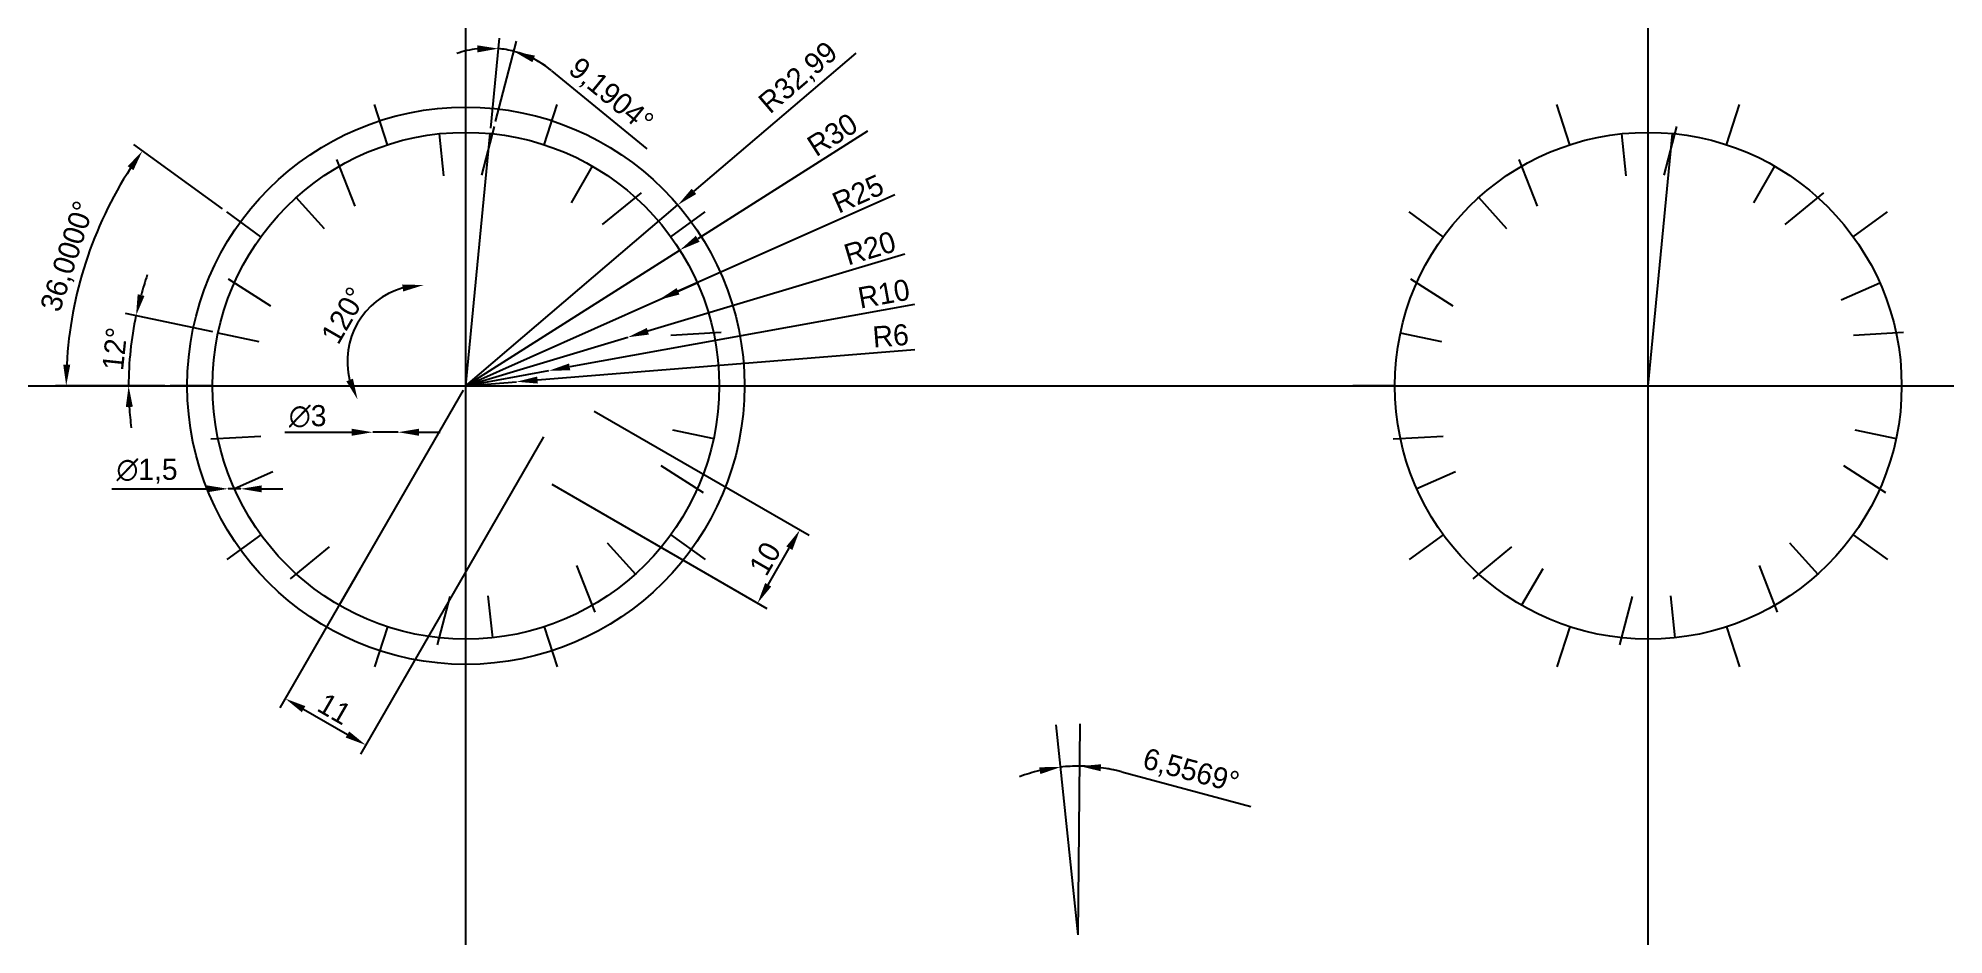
# Model space of a CAD drawing. Header units: millimetres. Extents: x 64 to 290, y 140 to 246.
import ezdxf

# ---------------------------------------------------------------- set-up
doc = ezdxf.new("R2010")
doc.units = ezdxf.units.MM
doc.dimstyles.new('ISO-25', dxfattribs={"dimtxt": 2.5, "dimasz": 2.5, "dimexe": 1.25, "dimexo": 0.625, "dimtad": 1, "dimtxsty": 'Standard', "dimcen": 2.5, "dimadec": 0, "dimazin": 0, "dimtfac": 1, "dimtmove": 0, "dimatfit": 3, "dimfxl": 0, "dimarcsym": 0})

# ---------------------------------------------------------------- blocks, each defined once
blk = doc.blocks.new('*D2')
at = {"color": 0, "lineweight": -2}
for p, q in [((117.94, 235.48), (118.97, 246.15)), ((118.51, 236.28), (121.01, 245.79)), ((125.15, 242.3), (136.41, 233.04))]:
    blk.add_line(p, q, dxfattribs=at)
for start, end in [(96.787, 109.0884), (75.2952, 84.4856), (50.5477, 75.2952), (50.6924, 62.9938)]:
    blk.add_arc((117.73, 233.3), 11.67, start, end, dxfattribs=at)
at = {"color": 0}
for points in [[(116.35, 245.3), (116.36, 244.46), (118.85, 244.91)], [(122.88, 243.3), (123.18, 244.08), (120.69, 244.58)]]:
    blk.add_solid(points, dxfattribs=at)
at = {"layer": 'Defpoints', "color": 0}
for p in [(119.47, 244.83), (117.88, 234.86), (118.36, 235.67), (116.85, 229.93), (115, 205)]:
    blk.add_point(p, dxfattribs=at)
at = {"color": 0, "insert": (132.1, 239.28), "char_height": 2.5, "attachment_point": 5, "rotation": 320.5477}
blk.add_mtext('9,1904°', dxfattribs=at)
blk = doc.blocks.new('*D3')
at = {"color": 0, "lineweight": -2}
for p, q in [((168.15, 209.26), (123.47, 205.68)), ((115, 205), (120.98, 205.48))]:
    blk.add_line(p, q, dxfattribs=at)
at = {"color": 0}
blk.add_solid([(123.44, 206.09), (123.51, 205.26), (120.98, 205.48)], dxfattribs=at)
at = {"layer": 'Defpoints', "color": 0}
for p in [(120.98, 205.48), (115, 205)]:
    blk.add_point(p, dxfattribs=at)
at = {"color": 0, "insert": (165.3, 210.91), "char_height": 2.5, "attachment_point": 5, "rotation": 4.5802}
blk.add_mtext('R6', dxfattribs=at)
blk = doc.blocks.new('*D4')
at = {"color": 0, "lineweight": -2}
for p, q in [((168.11, 214.64), (127.3, 207.23)), ((115, 205), (124.84, 206.79))]:
    blk.add_line(p, q, dxfattribs=at)
at = {"color": 0}
blk.add_solid([(127.22, 207.64), (127.37, 206.82), (124.84, 206.79)], dxfattribs=at)
at = {"layer": 'Defpoints', "color": 0}
for p in [(124.84, 206.79), (115, 205)]:
    blk.add_point(p, dxfattribs=at)
at = {"color": 0, "insert": (164.49, 215.89), "char_height": 2.5, "attachment_point": 5, "rotation": 10.2853}
blk.add_mtext('R10', dxfattribs=at)
blk = doc.blocks.new('*D5')
at = {"color": 0, "lineweight": -2}
for p, q in [((166.97, 220.56), (136.55, 211.46)), ((115, 205), (134.16, 210.74))]:
    blk.add_line(p, q, dxfattribs=at)
at = {"color": 0}
blk.add_solid([(136.43, 211.85), (136.67, 211.06), (134.16, 210.74)], dxfattribs=at)
at = {"layer": 'Defpoints', "color": 0}
for p in [(134.16, 210.74), (115, 205)]:
    blk.add_point(p, dxfattribs=at)
at = {"color": 0, "insert": (162.84, 221.29), "char_height": 2.5, "attachment_point": 5, "rotation": 16.6725}
blk.add_mtext('R20', dxfattribs=at)
blk = doc.blocks.new('*D6')
at = {"color": 0, "lineweight": -2}
for p, q in [((162.57, 235.14), (142.45, 222.4)), ((115, 205), (140.34, 221.06))]:
    blk.add_line(p, q, dxfattribs=at)
at = {"color": 0}
blk.add_solid([(142.23, 222.75), (142.68, 222.04), (140.34, 221.06)], dxfattribs=at)
at = {"layer": 'Defpoints', "color": 0}
for p in [(140.34, 221.06), (115, 205)]:
    blk.add_point(p, dxfattribs=at)
at = {"color": 0, "insert": (158.4, 234.72), "char_height": 2.5, "attachment_point": 5, "rotation": 32.3602}
blk.add_mtext('R30', dxfattribs=at)
blk = doc.blocks.new('*D7')
at = {"color": 0, "lineweight": -2}
for p, q in [((93.56, 199.5), (101.47, 199.5)), ((106.97, 199.5), (103.97, 199.5)), ((109.47, 199.5), (111.97, 199.5))]:
    blk.add_line(p, q, dxfattribs=at)
at = {"color": 0}
for points in [[(101.47, 199.92), (101.47, 199.08), (103.97, 199.5)], [(109.47, 199.92), (109.47, 199.08), (106.97, 199.5)]]:
    blk.add_solid(points, dxfattribs=at)
at = {"layer": 'Defpoints', "color": 0}
for p in [(103.97, 199.5), (106.97, 199.5)]:
    blk.add_point(p, dxfattribs=at)
at = {"color": 0, "insert": (96.27, 201.38), "char_height": 2.5, "attachment_point": 5}
blk.add_mtext('∅3', dxfattribs=at)
blk = doc.blocks.new('*D8')
at = {"color": 0, "lineweight": -2}
for p, q in [((73.08, 192.8), (84.34, 192.8)), ((88.34, 192.8), (86.84, 192.8)), ((90.84, 192.8), (93.34, 192.8))]:
    blk.add_line(p, q, dxfattribs=at)
at = {"color": 0}
for points in [[(84.34, 193.21), (84.34, 192.38), (86.84, 192.8)], [(90.84, 193.21), (90.84, 192.38), (88.34, 192.8)]]:
    blk.add_solid(points, dxfattribs=at)
at = {"layer": 'Defpoints', "color": 0}
for p in [(86.84, 192.8), (88.34, 192.8)]:
    blk.add_point(p, dxfattribs=at)
at = {"color": 0, "insert": (77.25, 194.88), "char_height": 2.5, "attachment_point": 5}
blk.add_mtext('∅1,5', dxfattribs=at)
blk = doc.blocks.new('*D9')
at = {"color": 0, "lineweight": -2}
for p, q in [((130.18, 202.01), (155.63, 187.31)), ((125.18, 193.35), (150.63, 178.65)), ((150.8, 181.44), (153.3, 185.77))]:
    blk.add_line(p, q, dxfattribs=at)
at = {"color": 0}
for points in [[(152.94, 185.98), (153.66, 185.56), (154.55, 187.94)], [(150.44, 181.65), (151.16, 181.23), (149.55, 179.28)]]:
    blk.add_solid(points, dxfattribs=at)
at = {"layer": 'Defpoints', "color": 0}
for p in [(129.64, 202.32), (124.64, 193.66), (154.55, 187.94)]:
    blk.add_point(p, dxfattribs=at)
at = {"color": 0, "insert": (150.43, 184.54), "char_height": 2.5, "attachment_point": 5, "rotation": 60}
blk.add_mtext('10', dxfattribs=at)
blk = doc.blocks.new('*D10')
at = {"color": 0, "lineweight": -2}
for p, q in [((114.69, 204.46), (92.99, 166.88)), ((124.21, 198.96), (102.52, 161.38)), ((95.78, 166.72), (100.98, 163.72))]:
    blk.add_line(p, q, dxfattribs=at)
at = {"color": 0}
for points in [[(95.99, 167.08), (95.58, 166.36), (93.62, 167.97)], [(101.19, 164.08), (100.77, 163.36), (103.15, 162.47)]]:
    blk.add_solid(points, dxfattribs=at)
at = {"layer": 'Defpoints', "color": 0}
for p in [(115, 205), (124.53, 199.5), (103.15, 162.47)]:
    blk.add_point(p, dxfattribs=at)
at = {"color": 0, "insert": (99.45, 166.76), "char_height": 2.5, "attachment_point": 5, "rotation": 330}
blk.add_mtext('11', dxfattribs=at)
blk = doc.blocks.new('*D11')
at = {"color": 0, "lineweight": -2}
for p, q in [((85.04, 211.37), (74.72, 213.56)), ((79.37, 205), (73.82, 205))]:
    blk.add_line(p, q, dxfattribs=at)
for start, end in [(160.8237, 164.4118), (168, 180), (183.5882, 187.1763)]:
    blk.add_arc((115, 205), 39.93, start, end, dxfattribs=at)
at = {"color": 0}
for points in [[(76.95, 215.63), (76.14, 215.83), (75.95, 213.3)], [(74.74, 202.49), (75.57, 202.51), (75.07, 205)]]:
    blk.add_solid(points, dxfattribs=at)
at = {"layer": 'Defpoints', "color": 0}
for p in [(75.46, 210.56), (85.66, 211.24), (90.55, 210.2), (80, 205), (85, 205)]:
    blk.add_point(p, dxfattribs=at)
at = {"color": 0, "insert": (73.43, 209.37), "char_height": 2.5, "attachment_point": 5, "rotation": 84}
blk.add_mtext('12°', dxfattribs=at)
blk = doc.blocks.new('*D12')
at = {"color": 0, "lineweight": -2}
for p, q in [((86.18, 225.94), (75.7, 233.55)), ((79.37, 205), (66.43, 205))]:
    blk.add_line(p, q, dxfattribs=at)
blk.add_arc((115, 205), 47.32, 147.0272, 176.9728, dxfattribs=at)
at = {"color": 0}
for points in [[(74.96, 230.99), (75.64, 230.52), (76.72, 232.82)], [(68.16, 207.49), (67.33, 207.51), (67.68, 205)]]:
    blk.add_solid(points, dxfattribs=at)
at = {"layer": 'Defpoints', "color": 0}
for p in [(71.77, 224.25), (86.68, 225.57), (90.73, 222.63), (80, 205), (85, 205)]:
    blk.add_point(p, dxfattribs=at)
at = {"color": 0, "insert": (68.01, 220.27), "char_height": 2.5, "attachment_point": 5, "rotation": 72}
blk.add_mtext('36,0000°', dxfattribs=at)
blk = doc.blocks.new('*D13')
at = {"color": 0, "lineweight": -2}
for p, q in [((161.19, 244.37), (142.01, 228.02)), ((115, 205), (140.1, 226.4))]:
    blk.add_line(p, q, dxfattribs=at)
at = {"color": 0}
blk.add_solid([(141.74, 228.33), (142.28, 227.7), (140.1, 226.4)], dxfattribs=at)
at = {"layer": 'Defpoints', "color": 0}
for p in [(140.1, 226.4), (115, 205)]:
    blk.add_point(p, dxfattribs=at)
at = {"color": 0, "insert": (154.45, 241.36), "char_height": 2.5, "attachment_point": 5, "rotation": 40.4397}
blk.add_mtext('R32,99', dxfattribs=at)
blk = doc.blocks.new('*D14')
at = {"color": 0, "lineweight": -2}
for p, q in [((165.81, 227.62), (140.12, 216.19)), ((115, 205), (137.84, 215.17))]:
    blk.add_line(p, q, dxfattribs=at)
at = {"color": 0}
blk.add_solid([(139.95, 216.57), (140.29, 215.8), (137.84, 215.17)], dxfattribs=at)
at = {"layer": 'Defpoints', "color": 0}
for p in [(137.84, 215.17), (115, 205)]:
    blk.add_point(p, dxfattribs=at)
at = {"color": 0, "insert": (161.43, 227.72), "char_height": 2.5, "attachment_point": 5, "rotation": 24}
blk.add_mtext('R25', dxfattribs=at)
blk = doc.blocks.new('*D15')
at = {"color": 0, "lineweight": -2}
blk.add_arc((110, 207.89), 9.03, 105.9089, 194.0911, dxfattribs=at)
at = {"color": 0}
for points in [[(107.47, 216.99), (107.58, 216.16), (110, 216.92)], [(101.63, 205.84), (100.85, 205.53), (102.18, 203.37)]]:
    blk.add_solid(points, dxfattribs=at)
at = {"layer": 'Defpoints', "color": 0}
for p in [(110, 224.36), (104.19, 214.81), (110, 213.66), (105, 205), (95.73, 199.65)]:
    blk.add_point(p, dxfattribs=at)
at = {"color": 0, "insert": (100.55, 213.34), "char_height": 2.5, "attachment_point": 5, "rotation": 60}
blk.add_mtext('120°', dxfattribs=at)
blk = doc.blocks.new('*D20')
at = {"color": 0, "lineweight": -2}
blk.add_line((192.65, 159.29), (207.95, 155.21), dxfattribs=at)
for start, end in [(103.1779, 110.3559), (89.4431, 96), (75.0588, 89.4431), (75.0872, 82.2651)]:
    blk.add_arc((187.5, 140), 19.97, start, end, dxfattribs=at)
at = {"color": 0}
for points in [[(182.88, 159.85), (183.02, 159.03), (185.41, 159.86)], [(190.16, 159.37), (190.22, 160.2), (187.69, 159.97)]]:
    blk.add_solid(points, dxfattribs=at)
at = {"layer": 'Defpoints', "color": 0}
for p in [(184.89, 164.86), (187.74, 165), (186.17, 159.92), (187.5, 140), (187.5, 140)]:
    blk.add_point(p, dxfattribs=at)
at = {"color": 0, "insert": (200.83, 159.27), "char_height": 2.5, "attachment_point": 5, "rotation": 345.0588}
blk.add_mtext('6,5569°', dxfattribs=at)

msp = doc.modelspace()

# ---------------------------------------------------------------- linework, layer by layer
at = {"color": 1}
for p, q in [((105.729, 233.532), (104.184, 238.287)), ((124.271, 233.532), (125.816, 238.287)), ((245.729, 233.532), (244.184, 238.287)), ((264.271, 233.532), (265.816, 238.287)), ((90.729, 222.634), (86.684, 225.572)), ((139.271, 222.634), (143.316, 225.572)), ((230.729, 222.634), (226.684, 225.572)), ((279.271, 222.634), (283.316, 225.572)), ((85, 205), (80, 205)), ((145, 205), (150, 205)), ((225, 205), (220, 205)), ((285, 205), (290, 205)), ((90.729, 187.366), (86.684, 184.428)), ((139.271, 187.366), (143.316, 184.428)), ((230.729, 187.366), (226.684, 184.428)), ((279.271, 187.366), (283.316, 184.428)), ((105.729, 176.468), (104.184, 171.713)), ((124.271, 176.468), (125.816, 171.713)), ((245.729, 176.468), (244.184, 171.713)), ((264.271, 176.468), (265.816, 171.713))]:
    msp.add_line(p, q, dxfattribs=at)
at = {"color": 2}
for p, q in [((112.387, 229.863), (111.864, 234.836)), ((115, 205), (117.883, 234.861)), ((252.387, 229.863), (251.864, 234.836)), ((255, 205), (257.883, 234.861)), ((127.5, 226.651), (130, 230.981)), ((267.5, 226.651), (270, 230.981)), ((98.272, 223.579), (94.926, 227.294)), ((238.272, 223.579), (234.926, 227.294)), ((137.839, 215.168), (142.406, 217.202)), ((277.839, 215.168), (282.406, 217.202)), ((90.546, 210.198), (85.656, 211.237)), ((230.546, 210.198), (225.656, 211.237)), ((139.454, 199.802), (144.344, 198.763)), ((279.454, 199.802), (284.344, 198.763)), ((92.161, 194.832), (87.594, 192.798)), ((232.161, 194.832), (227.594, 192.798)), ((131.728, 186.421), (135.074, 182.706)), ((271.728, 186.421), (275.074, 182.706)), ((102.5, 183.349), (100, 179.019)), ((242.5, 183.349), (240, 179.019)), ((117.613, 180.137), (118.136, 175.164)), ((257.613, 180.137), (258.136, 175.164))]:
    msp.add_line(p, q, dxfattribs=at)
at = {"color": 140}
for p, q in [((118.356, 235.675), (116.849, 229.932)), ((258.356, 235.675), (256.849, 229.932)), ((99.685, 231.789), (101.841, 226.257)), ((239.685, 231.789), (241.841, 226.257)), ((135.745, 227.844), (131.15, 224.083)), ((275.745, 227.844), (271.15, 224.083)), ((86.864, 217.671), (91.86, 214.463)), ((226.864, 217.671), (231.86, 214.463)), ((145.21, 211.287), (139.283, 210.946)), ((285.21, 211.287), (279.283, 210.946)), ((84.79, 198.713), (90.717, 199.054)), ((224.79, 198.713), (230.717, 199.054)), ((143.136, 192.329), (138.14, 195.537)), ((283.136, 192.329), (278.14, 195.537)), ((94.255, 182.156), (98.85, 185.917)), ((234.255, 182.156), (238.85, 185.917)), ((130.315, 178.211), (128.159, 183.743)), ((270.315, 178.211), (268.159, 183.743)), ((111.644, 174.325), (113.151, 180.068)), ((251.644, 174.325), (253.151, 180.068))]:
    msp.add_line(p, q, dxfattribs=at)
at = {"color": 7}
for q in [(184.887, 164.863), (187.743, 164.999)]:
    msp.add_line((187.5, 140), q, dxfattribs=at)
for p, direction in [((115, 205), (0, 1)), ((255, 205), (0, 1)), ((115, 205), (1, 0))]:
    msp.add_xline(p, direction, dxfattribs=at)
for centre, radius in [((115, 205), 32.985), ((115, 205), 30), ((255, 205), 30)]:
    msp.add_circle(centre, radius, dxfattribs=at)

# ---------------------------------------------------------------- dimensions: what is measured, and where the dimension line sits
for base, line1, line2, picture, middle in [((119.471844, 244.831851), ((118.355996, 235.674502), (116.848843, 229.931542)), ((115, 205), (117.882865, 234.861164)), '*D2', (132.099199, 239.279442)), ((71.76872, 224.24781), ((90.72949, 222.63356), (86.68441, 225.57248)), ((85, 205), (80, 205)), '*D12', (68.01224, 220.26725)), ((186.1716, 159.9243), ((187.5, 140), (187.743, 164.9988)), ((187.5, 140), (184.8868, 164.863)), '*D20', (200.8346, 159.2652))]:
    dim = msp.add_angular_dim_2l(base=base, line1=line1, line2=line2, dimstyle='ISO-25', override={"dimadec": 4}, dxfattribs=at)
    dim.commit()
    dim.dimension.update_dxf_attribs({"geometry": picture, "text_midpoint": middle})
for mpoint, picture, middle in [((140.105, 226.396), '*D13', (155.799, 239.772)), ((140.341, 221.057), '*D6', (159.404, 233.137)), ((134.159, 210.738), '*D5', (163.379, 219.489)), ((124.839, 206.786), '*D4', (164.828, 214.042)), ((120.981, 205.479), '*D3', (165.449, 209.041))]:
    dim = msp.add_radius_dim(center=(115, 205), mpoint=mpoint, dimstyle='ISO-25', dxfattribs=at)
    dim.commit()
    dim.dimension.update_dxf_attribs({"geometry": picture, "text_midpoint": middle, "dimtype": 164})
dim = msp.add_radius_dim(center=(115, 205), mpoint=(137.839, 215.168), dimstyle='ISO-25', override={"dimtmove": 1}, dxfattribs=at)
dim.commit()
dim.dimension.update_dxf_attribs({"geometry": '*D14', "text_midpoint": (162.191, 226.011), "dimtype": 164})
for base, line1, line2, picture, middle in [((104.194, 214.806), ((105, 205), (95.729, 199.648)), ((110, 224.365), (110, 213.66)), '*D15', (100.554, 213.341)), ((75.462, 210.557), ((90.546, 210.198), (85.656, 211.237)), ((85, 205), (80, 205)), '*D11', (73.428, 209.369))]:
    dim = msp.add_angular_dim_2l(base=base, line1=line1, line2=line2, dimstyle='ISO-25', dxfattribs=at)
    dim.commit()
    dim.dimension.update_dxf_attribs({"geometry": picture, "text_midpoint": middle})
for base, p1, p2, angle, picture, middle in [((103.145, 162.467), (115, 205), (124.526, 199.5), 330, '*D10', (98.515, 165.141)), ((154.552, 187.938), (124.635, 193.664), (129.635, 202.324), 60, '*D9', (152.05, 183.604))]:
    dim = msp.add_linear_dim(base=base, p1=p1, p2=p2, angle=angle, dimstyle='ISO-25', dxfattribs=at)
    dim.commit()
    dim.dimension.update_dxf_attribs({"geometry": picture, "text_midpoint": middle, "dimtype": 161})
dim = msp.add_diameter_dim_2p(p1=(106.974, 199.5), p2=(103.974, 199.5), dimstyle='ISO-25', dxfattribs=at)
dim.commit()
dim.dimension.update_dxf_attribs({"geometry": '*D7', "text_midpoint": (96.265, 201.375)})
dim = msp.add_diameter_dim_2p(p1=(88.344, 192.798), p2=(86.844, 192.798), dimstyle='ISO-25', dxfattribs=at)
dim.commit()
dim.dimension.update_dxf_attribs({"geometry": '*D8', "text_midpoint": (77.249, 192.798), "dimtype": 163})

doc.saveas('drawing.dxf')
